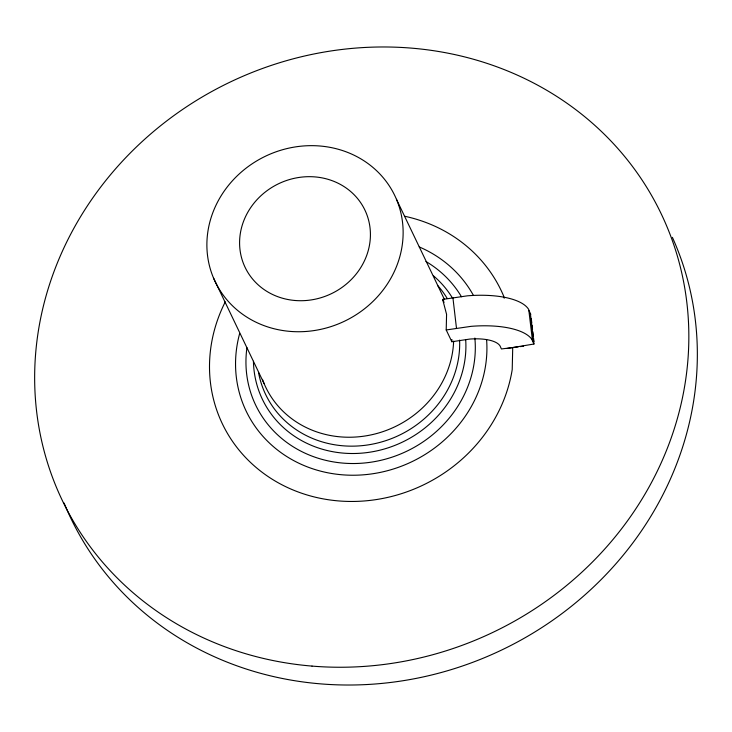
<?xml version="1.0" encoding="UTF-8"?>
<svg xmlns="http://www.w3.org/2000/svg" width="732" height="732" viewBox="0 0 732 732"><rect width="100%" height="100%" fill="white"/><g stroke="black" fill="none" stroke-linecap="round" stroke-linejoin="round"><path stroke-width="1.1" d="M518.128 346.886L501.402 348.954L500.139 346.117A33.196 12.526 -6.7 0 0 469.862 339.062L451.854 341.743L446.209 329.967L446.575 314.339L442.65 299.425L467.519 295.81A66.392 25.044 -6.7 0 1 528.751 309.563L532.521 341.066L533.948 344.022L507.166 348.478M451.854 341.743L451.909 339.511M512.72 347.554L512.217 369.578A154.516 141.907 -25.6 0 1 315.904 497.339A154.516 141.907 -25.6 0 1 225.264 301.868M446.209 329.967L471.088 326.344A66.392 25.044 -6.7 0 1 532.32 340.096L532.521 341.066M520.287 346.62L523.536 346.218M528.962 310.524L530.792 314.339M396.46 199.305A99.589 91.473 -25.6 0 1 290.082 331.395A99.589 91.473 -25.6 0 1 228.476 185.397A99.589 91.473 -25.6 0 1 396.46 199.305L444.553 299.681M442.65 299.425L444.059 302.371M213.552 278.087L264.096 383.595M504.211 298.217L503.634 296.002A154.516 141.907 -25.6 0 0 404.887 216.288M532.795 331.715L533.308 336.098M533.573 338.294L533.967 341.588M530.38 313.488L533.948 344.022M452.916 297.723L456.484 328.256M531.286 318.676L531.789 323.013M532.036 325.182L532.53 329.519M672.388 237.351A331.971 304.896 -25.6 0 1 490.513 655.113A331.971 304.896 -25.6 0 1 64.114 503.067M486.597 339.63A127.569 117.166 -25.6 0 1 349.722 475.196A127.569 117.166 -25.6 0 1 239.62 333.655M419.235 246.922A127.569 117.166 -25.6 0 1 473.43 295.399M465.689 339.703A107.833 99.04 -25.6 0 1 364.024 452.934A107.833 99.04 -25.6 0 1 253.437 361.279M433.408 275.781A107.833 99.04 -25.6 0 1 452.513 298.089M474.867 338.038A116.397 106.909 -25.6 0 1 358.131 463.42A116.397 106.909 -25.6 0 1 246.94 347.654M425.96 261.507A116.397 106.909 -25.6 0 1 461.462 296.762M459.614 340.124A102.809 94.419 -25.6 0 1 368.818 444.782A102.809 94.419 -25.6 0 1 258.524 372.442M437.901 285.755A102.809 94.419 -25.6 0 1 447.197 298.446M453.63 341.176A99.589 91.473 -25.6 0 1 369.614 435.192A99.589 91.473 -25.6 0 1 262.449 379.368M311.997 666.093A331.971 304.896 -25.6 0 0 666.596 225.804A331.971 304.896 -25.6 0 0 106.643 179.45A331.971 304.896 -25.6 0 0 311.997 666.093M295.06 300.495A66.392 60.976 -25.6 0 0 365.973 212.436A66.392 60.976 -25.6 0 0 253.986 203.167A66.392 60.976 -25.6 0 0 295.06 300.495"/></g></svg>
